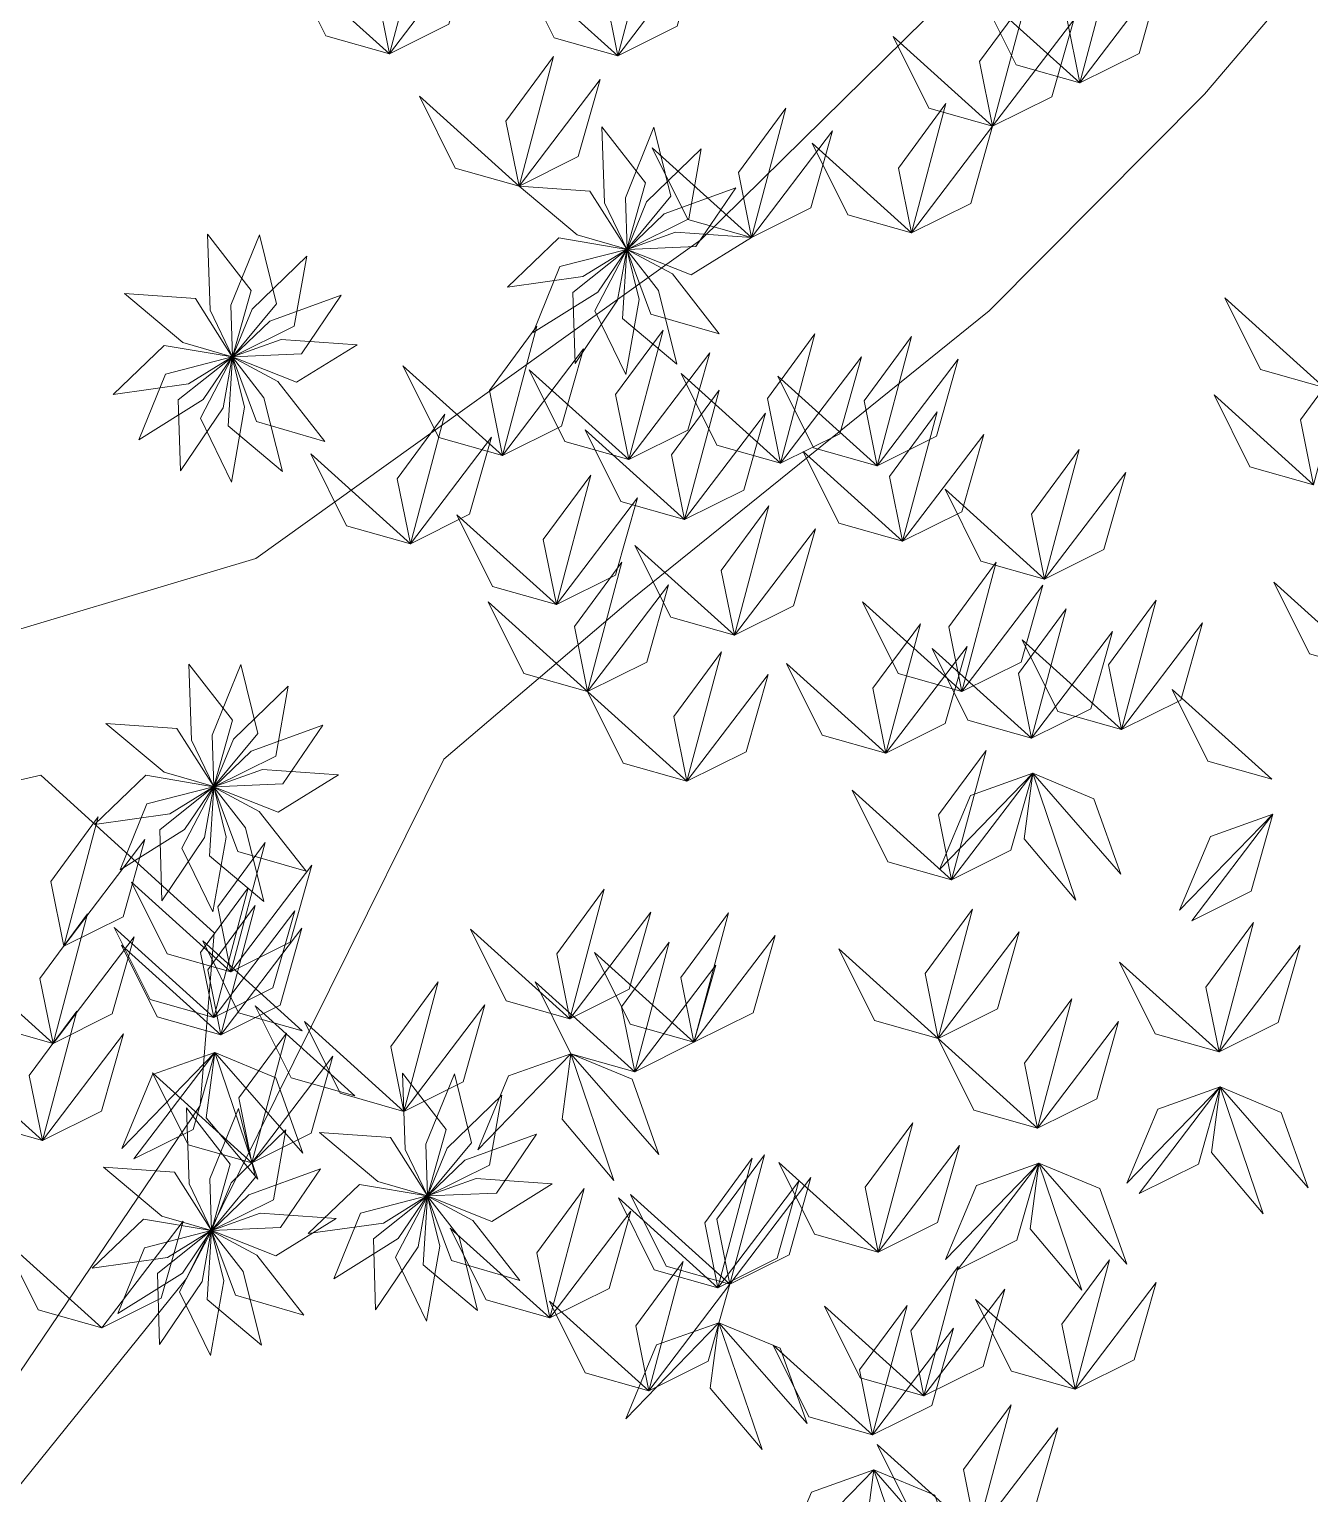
# Model space of a CAD drawing. Header units: inches. Extents: x -422522 to 22891, y -2973 to 414515.
# Drawn here: x 16737.3 to 16794.7, y 7970.2 to 8035.8 of the extents above; entities that cross this region are included whole.
import ezdxf

# ---------------------------------------------------------------- set-up
doc = ezdxf.new("R2010")
doc.units = ezdxf.units.IN
doc.header["$MEASUREMENT"] = 0
doc.layers.add('ARREDAMENTO', color=8, linetype='Continuous', lineweight=13)

msp = doc.modelspace()

# ---------------------------------------------------------------- linework, layer by layer
at = {"layer": 'ARREDAMENTO', "linetype": 'Continuous', "lineweight": 0}
for points in [[(16719.20165, 8159.64987), (16727.65506, 8140.98356), (16683.16118, 8142.10248), (16608.32383, 8153.42157), (16679.94966, 8138.86624), (16724.45585, 8134.52345), (16727.77822, 8108.74483), (16769.79894, 8079.8907), (16789.81875, 8071.58529), (16798.85042, 8070.33036), (16801.44674, 8065.82683), (16800.81921, 8061.31094), (16795.68817, 8054.19863), (16767.42432, 8026.36452), (16747.49073, 8012.10282), (16719.15298, 8003.61194), (16699.79765, 8006.76163), (16665.59049, 8015.65741), (16639.13533, 8020.71422)], [(16736.04749, 7969.50318), (16744.39005, 7979.85172), (16750.78846, 7992.77194), (16755.90719, 8003.10812), (16764.26207, 8010.23279), (16780.33199, 8023.1901), (16789.96655, 8032.89881), (16801.52063, 8046.48359), (16809.88783, 8050.38439), (16820.87597, 8043.33391), (16833.82058, 8030.48787), (16840.95736, 8018.90913), (16838.52116, 7981.50231), (16841.80658, 7965.39531)], [(16636.57596, 8015.54614), (16664.31081, 8013.07337), (16696.59844, 8000.30152), (16717.88562, 7997.80403), (16737.85616, 8002.39411), (16745.62047, 7995.33126), (16745.00526, 7987.59149), (16727.05277, 7961.08649)]]:
    msp.add_lwpolyline(points, dxfattribs=at)
at = {"layer": 'ARREDAMENTO', "lineweight": 0}
for points in [[(16753.47857, 8034.70654), (16752.89364, 8037.6127), (16755.02104, 8040.50269), (16753.47857, 8034.70654)], [(16763.70009, 8034.6165), (16763.11515, 8037.52266), (16765.24255, 8040.41265), (16763.70009, 8034.6165)], [(16753.47857, 8034.70654), (16756.13239, 8036.02759), (16757.10938, 8039.48061), (16753.47857, 8034.70654)], [(16763.70009, 8034.6165), (16766.3539, 8035.93755), (16767.3309, 8039.39057), (16763.70009, 8034.6165)], [(16784.38898, 8033.40068), (16783.80404, 8036.30684), (16785.93144, 8039.19683), (16784.38898, 8033.40068)], [(16753.47857, 8034.70654), (16750.62602, 8035.51328), (16749.02647, 8038.72566), (16753.47857, 8034.70654)], [(16763.70009, 8034.6165), (16760.84753, 8035.42324), (16759.24798, 8038.63562), (16763.70009, 8034.6165)], [(16784.38898, 8033.40068), (16787.04279, 8034.72173), (16788.01979, 8038.17475), (16784.38898, 8033.40068)], [(16780.48141, 8031.45552), (16779.89647, 8034.36167), (16782.02387, 8037.25167), (16780.48141, 8031.45552)], [(16784.38898, 8033.40068), (16781.53642, 8034.20742), (16779.93687, 8037.41979), (16784.38898, 8033.40068)], [(16780.48141, 8031.45552), (16783.13522, 8032.77657), (16784.11221, 8036.22959), (16780.48141, 8031.45552)], [(16780.48141, 8031.45552), (16777.62885, 8032.26226), (16776.0293, 8035.47463), (16780.48141, 8031.45552)], [(16759.27496, 8028.78163), (16758.69003, 8031.68779), (16760.81743, 8034.57778), (16759.27496, 8028.78163)], [(16759.27496, 8028.78163), (16761.92878, 8030.10268), (16762.90577, 8033.55571), (16759.27496, 8028.78163)], [(16759.27496, 8028.78163), (16756.42241, 8029.58838), (16754.82286, 8032.80075), (16759.27496, 8028.78163)], [(16769.68474, 8026.48024), (16769.0998, 8029.3864), (16771.2272, 8032.27639), (16769.68474, 8026.48024)], [(16776.8506, 8026.68144), (16776.26566, 8029.5876), (16778.39306, 8032.47759), (16776.8506, 8026.68144)], [(16762.98531, 8031.43148), (16763.10444, 8028.02513), (16764.10838, 8025.94841), (16764.93806, 8028.9192), (16762.98531, 8031.43148)], [(16765.31588, 8031.41251), (16764.03922, 8028.2522), (16764.11169, 8025.94668), (16766.07797, 8028.32317), (16765.31588, 8031.41251)], [(16776.8506, 8026.68144), (16779.50441, 8028.00249), (16780.48141, 8031.45552), (16776.8506, 8026.68144)], [(16769.68474, 8026.48024), (16772.33855, 8027.80129), (16773.31554, 8031.25432), (16769.68474, 8026.48024)], [(16776.8506, 8026.68144), (16773.99804, 8027.48819), (16772.39849, 8030.70056), (16776.8506, 8026.68144)], [(16767.43724, 8030.44725), (16764.98554, 8028.07942), (16764.11401, 8025.94376), (16766.8769, 8027.31503), (16767.43724, 8030.44725)], [(16769.68474, 8026.48024), (16766.83218, 8027.28699), (16765.23263, 8030.49936), (16769.68474, 8026.48024)], [(16759.27496, 8028.78163), (16761.88609, 8026.59087), (16764.10116, 8025.94734), (16762.4486, 8028.55177), (16759.27496, 8028.78163)], [(16768.9826, 8028.70261), (16765.77977, 8027.53668), (16764.11493, 8025.94014), (16767.19671, 8026.06909), (16768.9826, 8028.70261)], [(16769.68474, 8026.48024), (16766.28459, 8026.71782), (16764.11431, 8025.93646), (16766.9821, 8024.80079), (16769.68474, 8026.48024)], [(16745.3215, 8026.62036), (16745.44063, 8023.21401), (16746.44457, 8021.13729), (16747.27425, 8024.10808), (16745.3215, 8026.62036)], [(16747.65207, 8026.60139), (16746.37541, 8023.44108), (16746.44787, 8021.13556), (16748.41416, 8023.51205), (16747.65207, 8026.60139)], [(16758.76148, 8024.25121), (16762.13672, 8024.72575), (16764.09712, 8025.94126), (16761.05588, 8026.45587), (16758.76148, 8024.25121)], [(16749.77343, 8025.63613), (16747.32173, 8023.2683), (16746.45019, 8021.13264), (16749.21309, 8022.50391), (16749.77343, 8025.63613)], [(16759.91033, 8022.22339), (16762.80075, 8024.02974), (16764.09727, 8025.93754), (16761.10965, 8025.17067), (16759.91033, 8022.22339)], [(16761.78465, 8020.83817), (16763.69047, 8023.66399), (16764.09893, 8025.93419), (16761.68152, 8024.01845), (16761.78465, 8020.83817)], [(16764.06034, 8020.33506), (16764.65203, 8023.69175), (16764.10181, 8025.93181), (16762.67259, 8023.19844), (16764.06034, 8020.33506)], [(16766.34392, 8020.80106), (16765.51918, 8024.1082), (16764.1054, 8025.93081), (16763.91151, 8022.85244), (16766.34392, 8020.80106)], [(16768.24054, 8022.15558), (16766.14196, 8024.84136), (16764.10909, 8025.93135), (16765.18405, 8023.04026), (16768.24054, 8022.15558)], [(16741.61115, 8023.97051), (16744.22228, 8021.77975), (16746.43735, 8021.13623), (16744.78478, 8023.74065), (16741.61115, 8023.97051)], [(16751.31878, 8023.89149), (16748.11596, 8022.72557), (16746.45112, 8021.12902), (16749.5329, 8021.25797), (16751.31878, 8023.89149)], [(16795.3321, 8019.75416), (16792.47954, 8020.56091), (16790.87999, 8023.77328), (16795.3321, 8019.75416)], [(16758.53136, 8016.70951), (16757.94643, 8019.61567), (16760.07383, 8022.50566), (16758.53136, 8016.70951)], [(16764.18682, 8016.53246), (16763.60188, 8019.43862), (16765.72929, 8022.32861), (16764.18682, 8016.53246)], [(16770.98544, 8016.36149), (16770.40051, 8019.26765), (16772.52791, 8022.15764), (16770.98544, 8016.36149)], [(16741.09766, 8019.44009), (16744.4729, 8019.91463), (16746.4333, 8021.13014), (16743.39206, 8021.64475), (16741.09766, 8019.44009)], [(16752.02092, 8021.66912), (16748.62078, 8021.90671), (16746.4505, 8021.12534), (16749.31829, 8019.98967), (16752.02092, 8021.66912)], [(16758.53136, 8016.70951), (16761.18518, 8018.03056), (16762.16217, 8021.48358), (16758.53136, 8016.70951)], [(16775.31029, 8016.25273), (16774.72535, 8019.15888), (16776.85275, 8022.04888), (16775.31029, 8016.25273)], [(16742.24652, 8017.41227), (16745.13694, 8019.21862), (16746.43346, 8021.12642), (16743.44584, 8020.35955), (16742.24652, 8017.41227)], [(16744.12083, 8016.02705), (16746.02666, 8018.85287), (16746.43512, 8021.12307), (16744.01771, 8019.20733), (16744.12083, 8016.02705)], [(16746.39653, 8015.52394), (16746.98822, 8018.88063), (16746.43799, 8021.12069), (16745.00878, 8018.38732), (16746.39653, 8015.52394)], [(16748.68011, 8015.98994), (16747.85536, 8019.29708), (16746.44159, 8021.11969), (16746.2477, 8018.04132), (16748.68011, 8015.98994)], [(16750.57673, 8017.34446), (16748.47815, 8020.03024), (16746.44528, 8021.12024), (16747.52024, 8018.22914), (16750.57673, 8017.34446)], [(16764.18682, 8016.53246), (16766.84064, 8017.85351), (16767.81763, 8021.30653), (16764.18682, 8016.53246)], [(16770.98544, 8016.36149), (16773.63926, 8017.68254), (16774.61625, 8021.13556), (16770.98544, 8016.36149)], [(16775.31029, 8016.25273), (16777.96411, 8017.57378), (16778.9411, 8021.0268), (16775.31029, 8016.25273)], [(16794.85333, 8015.40301), (16794.2684, 8018.30917), (16796.3958, 8021.19916), (16794.85333, 8015.40301)], [(16758.53136, 8016.70951), (16755.67881, 8017.51625), (16754.07926, 8020.72862), (16758.53136, 8016.70951)], [(16764.18682, 8016.53246), (16761.33427, 8017.3392), (16759.73472, 8020.55157), (16764.18682, 8016.53246)], [(16770.98544, 8016.36149), (16768.13289, 8017.16823), (16766.53334, 8020.3806), (16770.98544, 8016.36149)], [(16775.31029, 8016.25273), (16772.45774, 8017.05947), (16770.85818, 8020.27184), (16775.31029, 8016.25273)], [(16766.68814, 8013.84046), (16766.1032, 8016.74662), (16768.2306, 8019.63661), (16766.68814, 8013.84046)], [(16794.85333, 8015.40301), (16792.00078, 8016.20976), (16790.40123, 8019.42213), (16794.85333, 8015.40301)], [(16754.4099, 8012.75992), (16753.82497, 8015.66607), (16755.95237, 8018.55607), (16754.4099, 8012.75992)], [(16766.68814, 8013.84046), (16769.34195, 8015.16151), (16770.31895, 8018.61453), (16766.68814, 8013.84046)], [(16776.45156, 8012.87199), (16775.86663, 8015.77815), (16777.99403, 8018.66814), (16776.45156, 8012.87199)], [(16754.4099, 8012.75992), (16757.06372, 8014.08097), (16758.04071, 8017.53399), (16754.4099, 8012.75992)], [(16766.68814, 8013.84046), (16763.83558, 8014.64721), (16762.23603, 8017.85958), (16766.68814, 8013.84046)], [(16776.45156, 8012.87199), (16779.10538, 8014.19304), (16780.08237, 8017.64606), (16776.45156, 8012.87199)], [(16776.45156, 8012.87199), (16773.59901, 8013.67873), (16771.99946, 8016.8911), (16776.45156, 8012.87199)], [(16782.81222, 8011.17785), (16782.22728, 8014.08401), (16784.35468, 8016.974), (16782.81222, 8011.17785)], [(16754.4099, 8012.75992), (16751.55735, 8013.56666), (16749.9578, 8016.77903), (16754.4099, 8012.75992)], [(16760.94688, 8010.03627), (16760.36194, 8012.94243), (16762.48934, 8015.83242), (16760.94688, 8010.03627)], [(16760.94688, 8010.03627), (16760.36194, 8012.94243), (16762.48934, 8015.83242), (16760.94688, 8010.03627)], [(16782.81222, 8011.17785), (16785.46603, 8012.4989), (16786.44303, 8015.95193), (16782.81222, 8011.17785)], [(16782.81222, 8011.17785), (16779.95966, 8011.9846), (16778.36011, 8015.19697), (16782.81222, 8011.17785)], [(16760.94688, 8010.03627), (16763.60069, 8011.35732), (16764.57769, 8014.81034), (16760.94688, 8010.03627)], [(16760.94688, 8010.03627), (16763.60069, 8011.35732), (16764.57769, 8014.81034), (16760.94688, 8010.03627)], [(16768.91944, 8008.65885), (16768.3345, 8011.56501), (16770.4619, 8014.455), (16768.91944, 8008.65885)], [(16760.94688, 8010.03627), (16758.09432, 8010.84301), (16756.49477, 8014.05539), (16760.94688, 8010.03627)], [(16760.94688, 8010.03627), (16758.09432, 8010.84301), (16756.49477, 8014.05539), (16760.94688, 8010.03627)], [(16768.91944, 8008.65885), (16771.57325, 8009.9799), (16772.55024, 8013.43293), (16768.91944, 8008.65885)], [(16768.91944, 8008.65885), (16766.06688, 8009.4656), (16764.46733, 8012.67797), (16768.91944, 8008.65885)], [(16762.34359, 8006.14097), (16761.75865, 8009.04713), (16763.88605, 8011.93712), (16762.34359, 8006.14097)], [(16779.10536, 8006.13499), (16778.52042, 8009.04115), (16780.64782, 8011.93114), (16779.10536, 8006.13499)], [(16797.52332, 8007.01552), (16794.67077, 8007.82227), (16793.07121, 8011.03464), (16797.52332, 8007.01552)], [(16762.34359, 8006.14097), (16764.9974, 8007.46202), (16765.9744, 8010.91504), (16762.34359, 8006.14097)], [(16779.10536, 8006.13499), (16781.75918, 8007.45604), (16782.73617, 8010.90907), (16779.10536, 8006.13499)], [(16762.34359, 8006.14097), (16759.49103, 8006.94772), (16757.89148, 8010.16009), (16762.34359, 8006.14097)], [(16779.10536, 8006.13499), (16776.25281, 8006.94174), (16774.65325, 8010.15411), (16779.10536, 8006.13499)], [(16782.22623, 8004.04676), (16781.64129, 8006.95292), (16783.76869, 8009.84291), (16782.22623, 8004.04676)], [(16786.25643, 8004.43536), (16785.6715, 8007.34152), (16787.7989, 8010.23151), (16786.25643, 8004.43536)], [(16775.70654, 8003.38202), (16775.1216, 8006.28818), (16777.249, 8009.17817), (16775.70654, 8003.38202)], [(16786.25643, 8004.43536), (16788.91025, 8005.75641), (16789.88724, 8009.20943), (16786.25643, 8004.43536)], [(16786.25643, 8004.43536), (16783.40388, 8005.2421), (16781.80433, 8008.45447), (16786.25643, 8004.43536)], [(16782.22623, 8004.04676), (16784.88004, 8005.36781), (16785.85704, 8008.82084), (16782.22623, 8004.04676)], [(16766.79569, 8002.12185), (16766.21076, 8005.02801), (16768.33816, 8007.918), (16766.79569, 8002.12185)], [(16775.70654, 8003.38202), (16778.36035, 8004.70307), (16779.33735, 8008.15609), (16775.70654, 8003.38202)], [(16782.22623, 8004.04676), (16779.37367, 8004.85351), (16777.77412, 8008.06588), (16782.22623, 8004.04676)], [(16744.48814, 8007.36319), (16744.60727, 8003.95683), (16745.61121, 8001.88012), (16746.44089, 8004.85091), (16744.48814, 8007.36319)], [(16746.81871, 8007.34421), (16745.54205, 8004.1839), (16745.61452, 8001.87839), (16747.5808, 8004.25488), (16746.81871, 8007.34421)], [(16775.70654, 8003.38202), (16772.85398, 8004.18877), (16771.25443, 8007.40114), (16775.70654, 8003.38202)], [(16748.94007, 8006.37895), (16746.48837, 8004.01113), (16745.61684, 8001.87546), (16748.37973, 8003.24673), (16748.94007, 8006.37895)], [(16766.79569, 8002.12185), (16769.44951, 8003.4429), (16770.4265, 8006.89593), (16766.79569, 8002.12185)], [(16766.79569, 8002.12185), (16763.94314, 8002.9286), (16762.34359, 8006.14097), (16766.79569, 8002.12185)], [(16792.97819, 8002.21466), (16790.12564, 8003.02141), (16788.52609, 8006.23378), (16792.97819, 8002.21466)], [(16740.77779, 8004.71334), (16743.38892, 8002.52257), (16745.60399, 8001.87905), (16743.95143, 8004.48347), (16740.77779, 8004.71334)], [(16750.48542, 8004.63431), (16747.2826, 8003.46839), (16745.61776, 8001.87185), (16748.69954, 8002.0008), (16750.48542, 8004.63431)], [(16778.64778, 7997.7057), (16778.06284, 8000.61186), (16780.19025, 8003.50185), (16778.64778, 7997.7057)], [(16751.18757, 8002.41195), (16747.78742, 8002.64953), (16745.61714, 8001.86817), (16748.48493, 8000.7325), (16751.18757, 8002.41195)], [(16782.27859, 8002.47978), (16779.48625, 8001.4844), (16778.10472, 7998.17242), (16782.27859, 8002.47978)], [(16778.64778, 7997.7057), (16781.3016, 7999.02675), (16782.27859, 8002.47978), (16778.64778, 7997.7057)], [(16778.64778, 7997.7057), (16781.3016, 7999.02675), (16782.27859, 8002.47978), (16778.64778, 7997.7057)], [(16782.27859, 8002.47978), (16781.88896, 7999.54105), (16784.20454, 7996.79953), (16782.27859, 8002.47978)], [(16782.27859, 8002.47978), (16785.01467, 8001.33883), (16786.22, 7997.95873), (16782.27859, 8002.47978)], [(16740.26431, 8000.18292), (16743.63955, 8000.65745), (16745.59995, 8001.87297), (16742.55871, 8002.38757), (16740.26431, 8000.18292)], [(16741.41316, 7998.1551), (16744.30358, 7999.96145), (16745.6001, 8001.86924), (16742.61248, 8001.10237), (16741.41316, 7998.1551)], [(16743.28748, 7996.76988), (16745.1933, 7999.5957), (16745.60176, 8001.8659), (16743.18435, 7999.95015), (16743.28748, 7996.76988)], [(16745.56317, 7996.26677), (16746.15486, 7999.62345), (16745.60464, 8001.86352), (16744.17542, 7999.13015), (16745.56317, 7996.26677)], [(16747.84675, 7996.73276), (16747.02201, 8000.03991), (16745.60823, 8001.86251), (16745.41434, 7998.78414), (16747.84675, 7996.73276)], [(16749.74337, 7998.08729), (16747.64479, 8000.77306), (16745.61192, 8001.86306), (16746.68688, 7998.97196), (16749.74337, 7998.08729)], [(16778.64778, 7997.7057), (16775.79523, 7998.51245), (16774.19568, 8001.72482), (16778.64778, 7997.7057)], [(16738.88914, 7994.73138), (16738.3042, 7997.63754), (16740.43161, 8000.52753), (16738.88914, 7994.73138)], [(16793.03056, 8000.64768), (16790.23822, 7999.6523), (16788.85668, 7996.34032), (16793.03056, 8000.64768)], [(16789.39975, 7995.8736), (16792.05356, 7997.19465), (16793.03056, 8000.64768), (16789.39975, 7995.8736)], [(16738.88914, 7994.73138), (16741.54296, 7996.05243), (16742.51995, 7999.50546), (16738.88914, 7994.73138)], [(16746.36793, 7993.58599), (16745.78299, 7996.49215), (16747.91039, 7999.38214), (16746.36793, 7993.58599)], [(16746.36793, 7993.58599), (16749.02175, 7994.90704), (16749.99874, 7998.36007), (16746.36793, 7993.58599)], [(16746.36793, 7993.58599), (16743.51538, 7994.39274), (16741.91582, 7997.60511), (16746.36793, 7993.58599)], [(16745.60444, 7991.54457), (16745.0195, 7994.45073), (16747.1469, 7997.34072), (16745.60444, 7991.54457)], [(16761.54945, 7991.48352), (16760.96451, 7994.38968), (16763.09192, 7997.27968), (16761.54945, 7991.48352)], [(16745.9217, 7990.76549), (16745.33676, 7993.67165), (16747.46416, 7996.56164), (16745.9217, 7990.76549)], [(16738.41038, 7990.38023), (16737.82544, 7993.28639), (16739.95284, 7996.17638), (16738.41038, 7990.38023)], [(16745.60444, 7991.54457), (16748.25825, 7992.86562), (16749.23525, 7996.31864), (16745.60444, 7991.54457)], [(16761.54945, 7991.48352), (16764.20327, 7992.80458), (16765.18026, 7996.2576), (16761.54945, 7991.48352)], [(16767.10818, 7990.43084), (16766.52325, 7993.337), (16768.65065, 7996.22699), (16767.10818, 7990.43084)], [(16778.04176, 7990.59924), (16777.45682, 7993.5054), (16779.58422, 7996.39539), (16778.04176, 7990.59924)], [(16745.60444, 7991.54457), (16742.75188, 7992.35131), (16741.15233, 7995.56369), (16745.60444, 7991.54457)], [(16745.9217, 7990.76549), (16748.57552, 7992.08654), (16749.55251, 7995.53957), (16745.9217, 7990.76549)], [(16761.54945, 7991.48352), (16758.6969, 7992.29027), (16757.09735, 7995.50264), (16761.54945, 7991.48352)], [(16767.10818, 7990.43084), (16769.762, 7991.75189), (16770.73899, 7995.20492), (16767.10818, 7990.43084)], [(16778.04176, 7990.59924), (16780.69557, 7991.92029), (16781.67257, 7995.37332), (16778.04176, 7990.59924)], [(16790.62112, 7989.99641), (16790.03618, 7992.90257), (16792.16359, 7995.79256), (16790.62112, 7989.99641)], [(16738.41038, 7990.38023), (16741.06419, 7991.70128), (16742.04119, 7995.1543), (16738.41038, 7990.38023)], [(16745.9217, 7990.76549), (16743.06915, 7991.57224), (16741.46959, 7994.78461), (16745.9217, 7990.76549)], [(16749.56411, 7990.94766), (16746.71155, 7991.75441), (16745.112, 7994.96678), (16749.56411, 7990.94766)], [(16764.45437, 7989.10979), (16763.86943, 7992.01595), (16765.99683, 7994.90594), (16764.45437, 7989.10979)], [(16778.04176, 7990.59924), (16775.1892, 7991.40599), (16773.58965, 7994.61836), (16778.04176, 7990.59924)], [(16790.62112, 7989.99641), (16793.27494, 7991.31746), (16794.25193, 7994.77049), (16790.62112, 7989.99641)], [(16738.41038, 7990.38023), (16735.55782, 7991.18698), (16733.95827, 7994.39935), (16738.41038, 7990.38023)], [(16767.10818, 7990.43084), (16764.25563, 7991.23759), (16762.65608, 7994.44996), (16767.10818, 7990.43084)], [(16764.45437, 7989.10979), (16767.10818, 7990.43084), (16768.08518, 7993.88387), (16764.45437, 7989.10979)], [(16790.62112, 7989.99641), (16787.76857, 7990.80316), (16786.16902, 7994.01553), (16790.62112, 7989.99641)], [(16754.11535, 7987.3355), (16753.53042, 7990.24166), (16755.65782, 7993.13165), (16754.11535, 7987.3355)], [(16764.45437, 7989.10979), (16761.60181, 7989.91654), (16760.00226, 7993.12891), (16764.45437, 7989.10979)], [(16751.91898, 7988.03662), (16749.06643, 7988.84337), (16747.46688, 7992.05574), (16751.91898, 7988.03662)], [(16754.11535, 7987.3355), (16756.76917, 7988.65655), (16757.74616, 7992.10958), (16754.11535, 7987.3355)], [(16782.49386, 7986.58012), (16781.90893, 7989.48628), (16784.03633, 7992.37627), (16782.49386, 7986.58012)], [(16737.93162, 7986.02907), (16737.34668, 7988.93523), (16739.47408, 7991.82522), (16737.93162, 7986.02907)], [(16754.11535, 7987.3355), (16751.2628, 7988.14225), (16749.66325, 7991.35462), (16754.11535, 7987.3355)], [(16782.49386, 7986.58012), (16785.14768, 7987.90117), (16786.12467, 7991.3542), (16782.49386, 7986.58012)], [(16737.93162, 7986.02907), (16740.58543, 7987.35012), (16741.56242, 7990.80315), (16737.93162, 7986.02907)], [(16747.31504, 7985.03513), (16746.7301, 7987.94128), (16748.8575, 7990.83128), (16747.31504, 7985.03513)], [(16782.49386, 7986.58012), (16779.64131, 7987.38687), (16778.04176, 7990.59924), (16782.49386, 7986.58012)], [(16737.93162, 7986.02907), (16735.07906, 7986.83582), (16733.47951, 7990.04819), (16737.93162, 7986.02907)], [(16745.6568, 7989.97758), (16742.86446, 7988.98221), (16741.48293, 7985.67022), (16745.6568, 7989.97758)], [(16742.02599, 7985.20351), (16744.67981, 7986.52456), (16745.6568, 7989.97758), (16742.02599, 7985.20351)], [(16745.6568, 7989.97758), (16745.26717, 7987.03886), (16747.58276, 7984.29733), (16745.6568, 7989.97758)], [(16745.6568, 7989.97758), (16748.39288, 7988.83664), (16749.59821, 7985.45654), (16745.6568, 7989.97758)], [(16747.31504, 7985.03513), (16749.96886, 7986.35618), (16750.94585, 7989.8092), (16747.31504, 7985.03513)], [(16761.60181, 7989.91654), (16758.80948, 7988.92116), (16757.42794, 7985.60918), (16761.60181, 7989.91654)], [(16761.60181, 7989.91654), (16761.21219, 7986.97781), (16763.52777, 7984.23629), (16761.60181, 7989.91654)], [(16761.60181, 7989.91654), (16764.3379, 7988.7756), (16765.54322, 7985.39549), (16761.60181, 7989.91654)], [(16747.31504, 7985.03513), (16744.46249, 7985.84187), (16742.86293, 7989.05424), (16747.31504, 7985.03513)], [(16754.05579, 7989.03868), (16754.17492, 7985.63233), (16755.17886, 7983.55561), (16756.00854, 7986.5264), (16754.05579, 7989.03868)], [(16756.38635, 7989.01971), (16755.1097, 7985.8594), (16755.18216, 7983.55388), (16757.14845, 7985.93037), (16756.38635, 7989.01971)], [(16758.50772, 7988.05445), (16756.05602, 7985.68662), (16755.18448, 7983.55096), (16757.94738, 7984.92223), (16758.50772, 7988.05445)], [(16790.67348, 7988.42942), (16787.88115, 7987.43405), (16786.49961, 7984.12206), (16790.67348, 7988.42942)], [(16787.04267, 7983.65535), (16789.69649, 7984.9764), (16790.67348, 7988.42942), (16787.04267, 7983.65535)], [(16790.67348, 7988.42942), (16790.28386, 7985.4907), (16792.59944, 7982.74917), (16790.67348, 7988.42942)], [(16790.67348, 7988.42942), (16793.40957, 7987.28848), (16794.61489, 7983.90838), (16790.67348, 7988.42942)], [(16744.38401, 7987.48823), (16744.50314, 7984.08188), (16745.50708, 7982.00516), (16746.33676, 7984.97595), (16744.38401, 7987.48823)], [(16746.71458, 7987.46926), (16745.43792, 7984.30894), (16745.51039, 7982.00343), (16747.47667, 7984.37992), (16746.71458, 7987.46926)], [(16775.36425, 7981.0316), (16774.77931, 7983.93776), (16776.90671, 7986.82775), (16775.36425, 7981.0316)], [(16748.83594, 7986.504), (16746.38424, 7984.13617), (16745.51271, 7982.0005), (16748.2756, 7983.37178), (16748.83594, 7986.504)], [(16750.34544, 7986.38883), (16752.95657, 7984.19807), (16755.17163, 7983.55454), (16753.51907, 7986.15897), (16750.34544, 7986.38883)], [(16760.05307, 7986.30981), (16756.85025, 7985.14388), (16755.18541, 7983.54734), (16758.26719, 7983.67629), (16760.05307, 7986.30981)], [(16768.71859, 7979.59441), (16768.13366, 7982.50057), (16770.26106, 7985.39056), (16768.71859, 7979.59441)], [(16775.36425, 7981.0316), (16778.01806, 7982.35265), (16778.99506, 7985.80568), (16775.36425, 7981.0316)], [(16740.67366, 7984.83838), (16743.28479, 7982.64762), (16745.49986, 7982.00409), (16743.8473, 7984.60851), (16740.67366, 7984.83838)], [(16750.3813, 7984.75935), (16747.17848, 7983.59343), (16745.51363, 7981.99689), (16748.59541, 7982.12584), (16750.3813, 7984.75935)], [(16768.17774, 7979.43488), (16767.5928, 7982.34104), (16769.7202, 7985.23104), (16768.17774, 7979.43488)], [(16775.36425, 7981.0316), (16772.51169, 7981.83835), (16770.91214, 7985.05072), (16775.36425, 7981.0316)], [(16782.54623, 7985.01314), (16779.75389, 7984.01776), (16778.37236, 7980.70578), (16782.54623, 7985.01314)], [(16778.91542, 7980.23906), (16781.56923, 7981.56011), (16782.54623, 7985.01314), (16778.91542, 7980.23906)], [(16782.54623, 7985.01314), (16782.1566, 7982.07441), (16784.47218, 7979.33289), (16782.54623, 7985.01314)], [(16782.54623, 7985.01314), (16785.28231, 7983.87219), (16786.48764, 7980.49209), (16782.54623, 7985.01314)], [(16749.83195, 7981.85841), (16753.20719, 7982.33295), (16755.16759, 7983.54846), (16752.12635, 7984.06307), (16749.83195, 7981.85841)], [(16760.75521, 7984.08744), (16757.35507, 7984.32502), (16755.18479, 7983.54366), (16758.05258, 7982.40799), (16760.75521, 7984.08744)], [(16768.17774, 7979.43488), (16770.83155, 7980.75594), (16771.80854, 7984.20896), (16768.17774, 7979.43488)], [(16768.71859, 7979.59441), (16771.37241, 7980.91546), (16772.3494, 7984.36849), (16768.71859, 7979.59441)], [(16750.98081, 7979.83059), (16753.87123, 7981.63694), (16755.16775, 7983.54474), (16752.18013, 7982.77787), (16750.98081, 7979.83059)], [(16752.85512, 7978.44537), (16754.76095, 7981.27119), (16755.16941, 7983.54139), (16752.752, 7981.62565), (16752.85512, 7978.44537)], [(16755.13082, 7977.94226), (16755.72251, 7981.29895), (16755.17228, 7983.53901), (16753.74307, 7980.80564), (16755.13082, 7977.94226)], [(16757.4144, 7978.40826), (16756.58965, 7981.7154), (16755.17588, 7983.53801), (16754.98199, 7980.45964), (16757.4144, 7978.40826)], [(16759.31102, 7979.76278), (16757.21244, 7982.44856), (16755.17957, 7983.53855), (16756.25453, 7980.64746), (16759.31102, 7979.76278)], [(16760.65161, 7978.08593), (16760.06667, 7980.99209), (16762.19407, 7983.88208), (16760.65161, 7978.08593)], [(16768.17774, 7979.43488), (16765.32518, 7980.24163), (16763.72563, 7983.454), (16768.17774, 7979.43488)], [(16768.71859, 7979.59441), (16765.86604, 7980.40116), (16764.26649, 7983.61353), (16768.71859, 7979.59441)], [(16751.08344, 7982.53699), (16747.68329, 7982.77457), (16745.51301, 7981.99321), (16748.3808, 7980.85754), (16751.08344, 7982.53699)], [(16760.65161, 7978.08593), (16763.30543, 7979.40698), (16764.28242, 7982.86), (16760.65161, 7978.08593)], [(16740.16018, 7980.30796), (16743.53542, 7980.7825), (16745.49582, 7981.99801), (16742.45458, 7982.51262), (16740.16018, 7980.30796)], [(16740.6016, 7977.64158), (16743.25542, 7978.96263), (16744.23241, 7982.41566), (16740.6016, 7977.64158)], [(16760.65161, 7978.08593), (16757.79906, 7978.89267), (16756.1995, 7982.10504), (16760.65161, 7978.08593)], [(16740.6016, 7977.64158), (16737.74905, 7978.44833), (16736.1495, 7981.6607), (16740.6016, 7977.64158)], [(16741.30903, 7978.28014), (16744.19945, 7980.08649), (16745.49597, 7981.99428), (16742.50835, 7981.22741), (16741.30903, 7978.28014)], [(16743.18335, 7976.89492), (16745.08917, 7979.72074), (16745.49763, 7981.99094), (16743.08022, 7980.07519), (16743.18335, 7976.89492)], [(16745.45904, 7976.39181), (16746.05073, 7979.74849), (16745.50051, 7981.98856), (16744.07129, 7979.25519), (16745.45904, 7976.39181)], [(16747.74262, 7976.8578), (16746.91788, 7980.16495), (16745.5041, 7981.98756), (16745.31021, 7978.90918), (16747.74262, 7976.8578)], [(16749.63924, 7978.21233), (16747.54066, 7980.8981), (16745.50779, 7981.9881), (16746.58275, 7979.09701), (16749.63924, 7978.21233)], [(16765.08779, 7974.82034), (16764.50285, 7977.72649), (16766.63025, 7980.61649), (16765.08779, 7974.82034)], [(16777.40378, 7974.59158), (16776.81884, 7977.49774), (16778.94624, 7980.38773), (16777.40378, 7974.59158)], [(16784.17333, 7974.8914), (16783.58839, 7977.79756), (16785.71579, 7980.68755), (16784.17333, 7974.8914)], [(16765.08779, 7974.82034), (16767.7416, 7976.14139), (16768.71859, 7979.59441), (16765.08779, 7974.82034)], [(16784.17333, 7974.8914), (16786.82715, 7976.21245), (16787.80414, 7979.66547), (16784.17333, 7974.8914)], [(16765.08779, 7974.82034), (16762.23523, 7975.62708), (16760.63568, 7978.83945), (16765.08779, 7974.82034)], [(16777.40378, 7974.59158), (16780.05759, 7975.91264), (16781.03459, 7979.36566), (16777.40378, 7974.59158)], [(16784.17333, 7974.8914), (16781.32077, 7975.69815), (16779.72122, 7978.91052), (16784.17333, 7974.8914)], [(16777.40378, 7974.59158), (16774.55122, 7975.39833), (16772.95167, 7978.6107), (16777.40378, 7974.59158)], [(16775.10736, 7972.84545), (16774.52242, 7975.7516), (16776.64982, 7978.6416), (16775.10736, 7972.84545)], [(16768.2301, 7977.8679), (16765.43776, 7976.87252), (16764.05623, 7973.56054), (16768.2301, 7977.8679)], [(16768.2301, 7977.8679), (16767.84047, 7974.92917), (16770.15605, 7972.18765), (16768.2301, 7977.8679)], [(16768.2301, 7977.8679), (16770.96618, 7976.72696), (16772.17151, 7973.34685), (16768.2301, 7977.8679)], [(16775.10736, 7972.84545), (16777.76117, 7974.1665), (16778.73816, 7977.61952), (16775.10736, 7972.84545)], [(16775.10736, 7972.84545), (16772.2548, 7973.65219), (16770.65525, 7976.86456), (16775.10736, 7972.84545)], [(16779.76478, 7968.38954), (16779.17984, 7971.2957), (16781.30724, 7974.1857), (16779.76478, 7968.38954)], [(16779.76478, 7968.38954), (16782.41859, 7969.7106), (16783.39559, 7973.16362), (16779.76478, 7968.38954)], [(16779.76478, 7968.38954), (16776.91222, 7969.19629), (16775.31267, 7972.40866), (16779.76478, 7968.38954)], [(16775.15972, 7971.27846), (16772.36738, 7970.28309), (16770.98585, 7966.9711), (16775.15972, 7971.27846)], [(16775.15972, 7971.27846), (16774.77009, 7968.33974), (16777.08567, 7965.59821), (16775.15972, 7971.27846)], [(16775.15972, 7971.27846), (16777.8958, 7970.13752), (16779.10113, 7966.75742), (16775.15972, 7971.27846)]]:
    msp.add_lwpolyline(points, dxfattribs=at)

doc.saveas('drawing.dxf')
